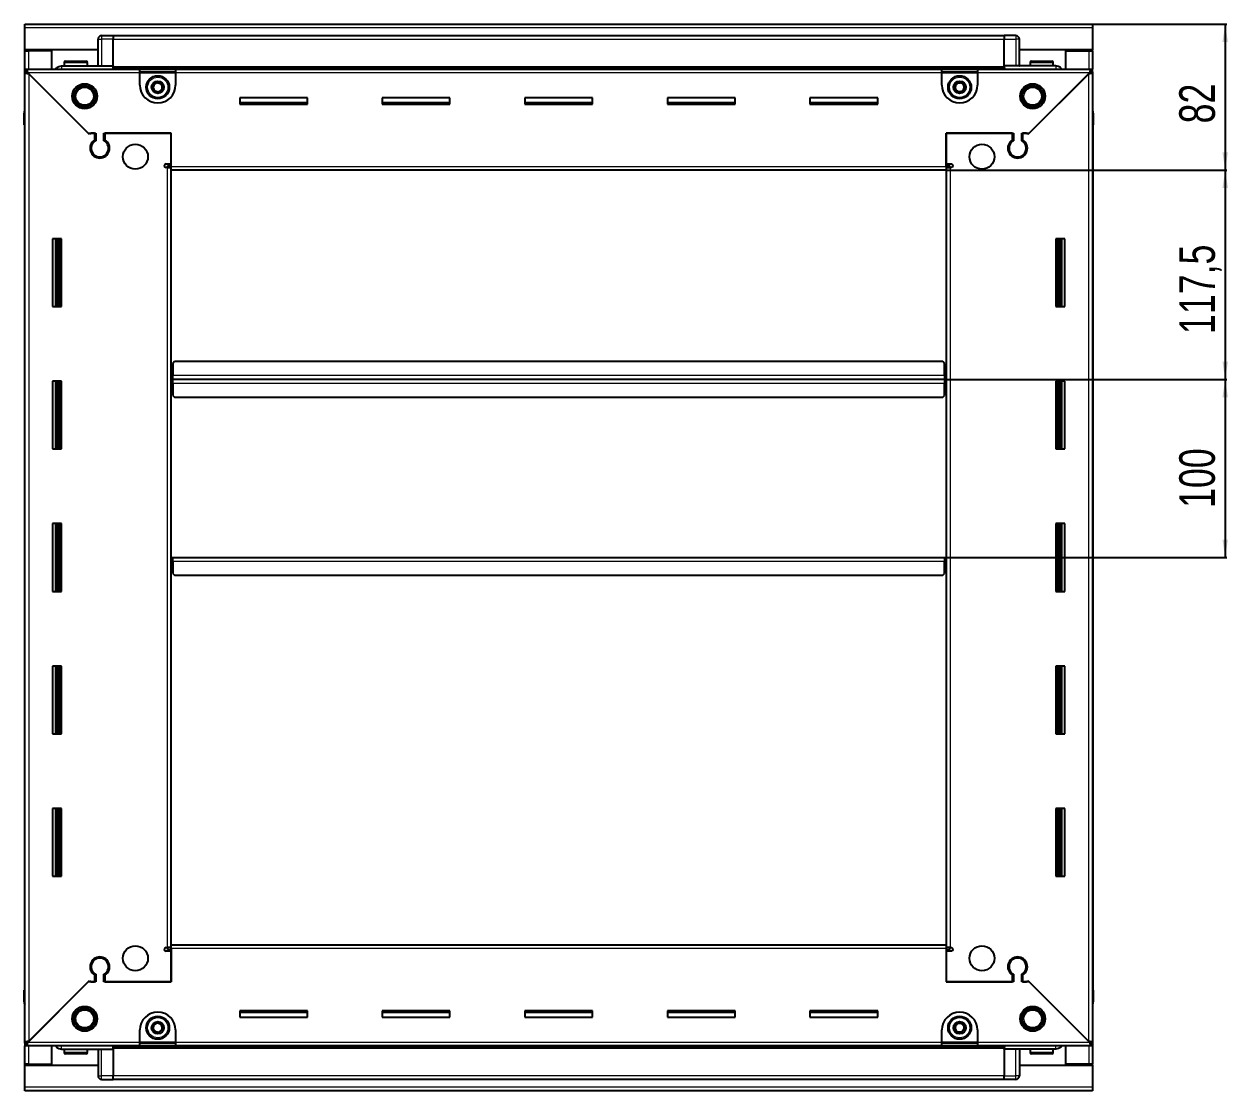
# Model space of a CAD drawing. Header units: millimetres. Extents: x 899 to 4715, y -1176 to 1908.
# Drawn here: x 4040 to 4715, y 1194 to 1793 of the extents above; entities that cross this region are included whole.
import ezdxf

# ---------------------------------------------------------------- set-up
doc = ezdxf.new("R2010")
doc.units = ezdxf.units.MM
doc.layers.add('FORMAT', color=7, linetype='Continuous')
doc.styles.add('SLDTEXTSTYLE0', font='TXT', dxfattribs={"width": 0.75})
doc.dimstyles.new('SLDDIMSTYLE0', dxfattribs={"dimtxt": 20, "dimasz": 10, "dimexe": 0, "dimexo": 0.0625, "dimgap": 5, "dimtad": 2, "dimdec": 1, "dimrnd": 1e-09, "dimzin": 12, "dimdsep": 46, "dimtxsty": 'SLDTEXTSTYLE0', "dimsah": 1, "dimcen": 0.09, "dimadec": 0, "dimazin": 3, "dimtfac": 1, "dimtofl": 0, "dimtmove": 0, "dimatfit": 3, "dimfxl": 0, "dimfrac": 2, "dimtolj": 1, "dimtzin": 12, "dimarcsym": 0})

# ---------------------------------------------------------------- blocks, each defined once
blk = doc.blocks.new('_D_5')
at = {"layer": 'FORMAT'}
for p, q in [((4639.34, 1793.43), (4714.83, 1793.43)), ((4713.83, 1793.43), (4713.83, 1711.43)), ((4557.34, 1711.43), (4714.83, 1711.43))]:
    blk.add_line(p, q, dxfattribs=at)
for points in [[(4713.83, 1793.43), (4712.29, 1783.43), (4715.37, 1783.43)], [(4713.83, 1711.43), (4715.37, 1721.43), (4712.29, 1721.43)]]:
    blk.add_solid(points, dxfattribs=at)
at = {"layer": 'FORMAT', "insert": (4688.05, 1737.66), "char_height": 20, "attachment_point": 1, "rotation": 90, "style": 'SLDTEXTSTYLE0'}
blk.add_mtext('82', dxfattribs=at)
blk = doc.blocks.new('_D_6')
at = {"layer": 'FORMAT'}
for p, q in [((4557.34, 1711.43), (4714.83, 1711.43)), ((4713.83, 1711.43), (4713.83, 1593.93)), ((4556.34, 1593.93), (4714.83, 1593.93))]:
    blk.add_line(p, q, dxfattribs=at)
for points in [[(4713.83, 1711.43), (4712.29, 1701.43), (4715.37, 1701.43)], [(4713.83, 1593.93), (4715.37, 1603.93), (4712.29, 1603.93)]]:
    blk.add_solid(points, dxfattribs=at)
at = {"layer": 'FORMAT', "insert": (4688.05, 1619.43), "char_height": 20, "attachment_point": 1, "rotation": 90, "style": 'SLDTEXTSTYLE0'}
blk.add_mtext('117,5', dxfattribs=at)
blk = doc.blocks.new('_D_7')
at = {"layer": 'FORMAT'}
for p, q in [((4556.34, 1593.93), (4714.83, 1593.93)), ((4713.83, 1593.93), (4713.83, 1493.93)), ((4556.34, 1493.93), (4714.83, 1493.93))]:
    blk.add_line(p, q, dxfattribs=at)
for points in [[(4713.83, 1593.93), (4712.29, 1583.93), (4715.37, 1583.93)], [(4713.83, 1493.93), (4715.37, 1503.93), (4712.29, 1503.93)]]:
    blk.add_solid(points, dxfattribs=at)
at = {"layer": 'FORMAT', "insert": (4688.05, 1521.77), "char_height": 20, "attachment_point": 1, "rotation": 90, "style": 'SLDTEXTSTYLE0'}
blk.add_mtext('100', dxfattribs=at)

msp = doc.modelspace()

# ---------------------------------------------------------------- linework, layer by layer
at = {"color": 7, "linetype": 'Continuous', "lineweight": 25}
for p, q in [((4040.33, 1793.43), (4639.33, 1793.43)), ((4040.33, 1791.33), (4040.33, 1793.43)), ((4040.33, 1778.93), (4040.33, 1791.33)), ((4639.33, 1793.43), (4639.33, 1791.33)), ((4639.33, 1791.33), (4639.33, 1778.93)), ((4081.33, 1769.93), (4081.33, 1784.93)), ((4082.01, 1786.43), (4082, 1786.43)), ((4083.33, 1786.93), (4089.83, 1786.93)), ((4083.33, 1786.93), (4089.83, 1786.93)), ((4089.83, 1786.93), (4089.83, 1786.93)), ((4089.83, 1786.93), (4089.83, 1786.93)), ((4089.83, 1786.93), (4089.83, 1784.93)), ((4589.83, 1786.78), (4089.83, 1786.78)), ((4089.83, 1769.93), (4089.83, 1784.93)), ((4589.83, 1786.93), (4589.83, 1786.93)), ((4596.33, 1786.93), (4589.83, 1786.93)), ((4596.33, 1786.93), (4589.83, 1786.93)), ((4589.83, 1786.93), (4589.83, 1784.93)), ((4589.83, 1769.93), (4589.83, 1784.93)), ((4598.33, 1784.93), (4598.33, 1784.93)), ((4598.33, 1769.93), (4598.33, 1784.93)), ((4081.33, 1778.93), (4040.33, 1778.93)), ((4040.33, 1778.43), (4040.33, 1778.93)), ((4040.33, 1768.18), (4040.33, 1778.43)), ((4040.33, 1778.43), (4042.43, 1778.43)), ((4041.83, 1778.43), (4041.83, 1778.93)), ((4055.33, 1778.43), (4042.43, 1778.43)), ((4055.33, 1768.18), (4055.33, 1778.43)), ((4639.33, 1778.93), (4598.33, 1778.93)), ((4624.33, 1768.18), (4624.33, 1778.43)), ((4624.33, 1778.43), (4637.23, 1778.43)), ((4637.23, 1778.43), (4639.33, 1778.43)), ((4637.83, 1778.43), (4637.83, 1778.93)), ((4639.33, 1778.43), (4639.33, 1778.93)), ((4639.33, 1778.43), (4639.33, 1768.18)), ((4060.83, 1769.93), (4089.83, 1769.93)), ((4062.33, 1771.83), (4062.33, 1769.93)), ((4063.13, 1772.63), (4074.53, 1772.63)), ((4075.33, 1769.93), (4075.33, 1771.83)), ((4089.83, 1769.93), (4089.83, 1769.43)), ((4589.83, 1769.93), (4589.83, 1769.43)), ((4618.83, 1769.93), (4589.83, 1769.93)), ((4604.33, 1771.83), (4604.33, 1769.93)), ((4605.13, 1772.63), (4616.53, 1772.63)), ((4617.33, 1769.93), (4617.33, 1771.83)), ((4040.33, 1766.68), (4040.33, 1768.18)), ((4040.33, 1768.18), (4041.33, 1768.18)), ((4040.33, 1766.18), (4040.33, 1766.68)), ((4040.33, 1766.68), (4041.33, 1766.68)), ((4040.33, 1221.68), (4040.33, 1766.18)), ((4041.83, 1766.18), (4040.33, 1766.18)), ((4041.33, 1766.68), (4041.33, 1768.18)), ((4041.33, 1768.18), (4104.83, 1768.18)), ((4041.93, 1766.08), (4075.83, 1732.18)), ((4076.53, 1731.48), (4042.43, 1765.58)), ((4089.75, 1768.18), (4089.83, 1769.9)), ((4089.83, 1768.78), (4589.83, 1768.78)), ((4104.83, 1766.08), (4104.83, 1768.18)), ((4104.83, 1768.18), (4124.83, 1768.18)), ((4104.83, 1766.68), (4124.83, 1766.68)), ((4104.83, 1759.18), (4104.83, 1766.08)), ((4124.83, 1768.18), (4124.83, 1766.08)), ((4124.83, 1768.18), (4554.83, 1768.18)), ((4124.83, 1766.08), (4124.83, 1759.18)), ((4554.83, 1766.08), (4554.83, 1768.18)), ((4554.83, 1768.18), (4574.83, 1768.18)), ((4554.83, 1766.68), (4574.83, 1766.68)), ((4554.83, 1759.18), (4554.83, 1766.08)), ((4574.83, 1768.18), (4638.33, 1768.18)), ((4574.83, 1768.18), (4574.83, 1766.08)), ((4574.83, 1766.08), (4574.83, 1759.18)), ((4589.83, 1769.9), (4589.9, 1768.18)), ((4637.23, 1765.58), (4603.13, 1731.48)), ((4603.83, 1732.18), (4637.73, 1766.08)), ((4637.83, 1766.18), (4639.33, 1766.18)), ((4638.33, 1766.68), (4638.33, 1768.18)), ((4638.33, 1768.18), (4639.33, 1768.18)), ((4638.33, 1766.68), (4639.33, 1766.68)), ((4639.33, 1766.68), (4639.33, 1768.18)), ((4639.33, 1766.68), (4639.33, 1766.18)), ((4639.33, 1766.18), (4639.33, 1221.68)), ((4198.83, 1751.93), (4160.83, 1751.93)), ((4160.83, 1751.93), (4160.83, 1748.43)), ((4198.83, 1748.43), (4198.83, 1751.93)), ((4278.83, 1751.93), (4240.83, 1751.93)), ((4240.83, 1751.93), (4240.83, 1748.43)), ((4278.83, 1748.43), (4278.83, 1751.93)), ((4358.83, 1751.93), (4320.83, 1751.93)), ((4320.83, 1751.93), (4320.83, 1748.43)), ((4358.83, 1748.43), (4358.83, 1751.93)), ((4438.83, 1751.93), (4400.83, 1751.93)), ((4400.83, 1751.93), (4400.83, 1748.43)), ((4438.83, 1748.43), (4438.83, 1751.93)), ((4518.83, 1751.93), (4480.83, 1751.93)), ((4480.83, 1751.93), (4480.83, 1748.43)), ((4518.83, 1748.43), (4518.83, 1751.93)), ((4039.83, 1743.43), (4039.83, 1736.93)), ((4039.83, 1736.93), (4039.83, 1743.43)), ((4198.83, 1749.18), (4160.83, 1749.18)), ((4160.83, 1748.43), (4198.83, 1748.43)), ((4278.83, 1749.18), (4240.83, 1749.18)), ((4240.83, 1748.43), (4278.83, 1748.43)), ((4358.83, 1749.18), (4320.83, 1749.18)), ((4320.83, 1748.43), (4358.83, 1748.43)), ((4438.83, 1749.18), (4400.83, 1749.18)), ((4400.83, 1748.43), (4438.83, 1748.43)), ((4518.83, 1749.18), (4480.83, 1749.18)), ((4480.83, 1748.43), (4518.83, 1748.43)), ((4639.33, 1744.76), (4639.33, 1744.76)), ((4639.83, 1743.43), (4639.83, 1736.93)), ((4639.83, 1736.93), (4639.83, 1743.43)), ((4039.83, 1736.93), (4039.83, 1736.93)), ((4040.33, 1736.93), (4039.83, 1736.93)), ((4039.98, 1736.93), (4039.98, 1250.93)), ((4639.33, 1736.93), (4639.83, 1736.93)), ((4639.68, 1250.93), (4639.68, 1736.93)), ((4639.83, 1736.93), (4639.83, 1736.93)), ((4639.83, 1736.93), (4639.83, 1736.93)), ((4075.83, 1732.18), (4080.03, 1732.18)), ((4077.23, 1732.18), (4076.53, 1731.48)), ((4079.33, 1732.18), (4077.23, 1732.18)), ((4079.33, 1732.18), (4079.33, 1728.29)), ((4080.03, 1732.18), (4080.03, 1727.9)), ((4084.63, 1732.18), (4122.33, 1732.18)), ((4084.63, 1727.9), (4084.63, 1732.18)), ((4085.33, 1728.29), (4085.33, 1732.18)), ((4122.33, 1732.18), (4085.33, 1732.18)), ((4122.33, 1713.53), (4122.33, 1732.18)), ((4122.33, 1714.93), (4122.33, 1732.18)), ((4557.33, 1732.18), (4595.03, 1732.18)), ((4557.33, 1713.53), (4557.33, 1732.18)), ((4557.33, 1732.18), (4557.33, 1714.93)), ((4594.33, 1732.18), (4557.33, 1732.18)), ((4594.33, 1732.18), (4594.33, 1728.29)), ((4595.03, 1732.18), (4595.03, 1727.9)), ((4599.63, 1732.18), (4603.83, 1732.18)), ((4599.63, 1727.9), (4599.63, 1732.18)), ((4602.43, 1732.18), (4600.33, 1732.18)), ((4600.33, 1728.29), (4600.33, 1732.18)), ((4603.13, 1731.48), (4602.43, 1732.18)), ((4080.33, 1719.32), (4080.33, 1718.56)), ((4599.33, 1719.32), (4599.33, 1718.56)), ((4119.48, 1714.93), (4122.33, 1714.93)), ((4120.23, 1712.93), (4119.48, 1712.93)), ((4120.23, 1712.93), (4122.33, 1712.93)), ((4122.33, 1713.93), (4120.33, 1713.93)), ((4120.33, 1713.93), (4120.33, 1712.93)), ((4122.33, 1711.43), (4122.33, 1713.53)), ((4557.33, 1711.43), (4122.33, 1711.43)), ((4122.33, 1276.43), (4122.33, 1711.43)), ((4557.33, 1714.93), (4560.18, 1714.93)), ((4559.33, 1713.93), (4557.33, 1713.93)), ((4557.33, 1713.53), (4557.33, 1711.43)), ((4557.33, 1712.93), (4559.43, 1712.93)), ((4557.33, 1711.43), (4557.33, 1276.43)), ((4559.33, 1712.93), (4559.33, 1713.93)), ((4560.18, 1712.93), (4559.43, 1712.93)), ((4060.83, 1672.93), (4055.83, 1672.93)), ((4055.83, 1672.93), (4055.83, 1634.93)), ((4057.98, 1634.93), (4057.98, 1672.93)), ((4059.77, 1634.93), (4059.77, 1672.93)), ((4059.8, 1634.93), (4059.8, 1672.93)), ((4060.83, 1634.93), (4060.83, 1672.93)), ((4618.83, 1672.93), (4618.83, 1634.93)), ((4623.83, 1672.93), (4618.83, 1672.93)), ((4619.85, 1672.93), (4619.85, 1634.93)), ((4619.89, 1672.93), (4619.89, 1634.93)), ((4621.68, 1672.93), (4621.68, 1634.93)), ((4623.83, 1634.93), (4623.83, 1672.93)), ((4055.83, 1634.93), (4060.83, 1634.93)), ((4618.83, 1634.93), (4623.83, 1634.93)), ((4124.33, 1603.93), (4123.33, 1602.93)), ((4123.33, 1602.93), (4123.33, 1596.03)), ((4555.33, 1603.93), (4124.33, 1603.93)), ((4556.33, 1602.93), (4555.33, 1603.93)), ((4556.33, 1596.03), (4556.33, 1602.93)), ((4123.33, 1596.78), (4123.08, 1596.78)), ((4123.08, 1596.78), (4123.08, 1593.93)), ((4123.33, 1593.93), (4123.33, 1596.03)), ((4556.58, 1596.78), (4556.33, 1596.78)), ((4556.33, 1596.03), (4556.33, 1593.93)), ((4556.58, 1593.93), (4556.58, 1596.78)), ((4060.83, 1592.93), (4055.83, 1592.93)), ((4055.83, 1592.93), (4055.83, 1554.93)), ((4057.98, 1554.93), (4057.98, 1592.93)), ((4059.77, 1554.93), (4059.77, 1592.93)), ((4059.8, 1554.93), (4059.8, 1592.93)), ((4060.83, 1554.93), (4060.83, 1592.93)), ((4123.08, 1593.93), (4122.33, 1593.93)), ((4123.08, 1593.93), (4123.08, 1591.08)), ((4123.08, 1591.08), (4123.33, 1591.08)), ((4556.33, 1593.93), (4123.33, 1593.93)), ((4123.33, 1591.83), (4123.33, 1593.93)), ((4123.33, 1591.83), (4123.33, 1584.93)), ((4556.33, 1593.93), (4556.33, 1591.83)), ((4556.33, 1584.93), (4556.33, 1591.83)), ((4556.33, 1591.08), (4556.58, 1591.08)), ((4557.33, 1593.93), (4556.58, 1593.93)), ((4556.58, 1591.08), (4556.58, 1593.93)), ((4618.83, 1592.93), (4618.83, 1554.93)), ((4623.83, 1592.93), (4618.83, 1592.93)), ((4619.85, 1592.93), (4619.85, 1554.93)), ((4619.89, 1592.93), (4619.89, 1554.93)), ((4621.68, 1592.93), (4621.68, 1554.93)), ((4623.83, 1554.93), (4623.83, 1592.93)), ((4123.33, 1584.93), (4124.33, 1583.93)), ((4124.33, 1583.93), (4555.33, 1583.93)), ((4555.33, 1583.93), (4556.33, 1584.93)), ((4055.83, 1554.93), (4060.83, 1554.93)), ((4618.83, 1554.93), (4623.83, 1554.93)), ((4060.83, 1512.93), (4055.83, 1512.93)), ((4055.83, 1512.93), (4055.83, 1474.93)), ((4057.98, 1474.93), (4057.98, 1512.93)), ((4059.77, 1474.93), (4059.77, 1512.93)), ((4059.8, 1474.93), (4059.8, 1512.93)), ((4060.83, 1474.93), (4060.83, 1512.93)), ((4618.83, 1512.93), (4618.83, 1474.93)), ((4623.83, 1512.93), (4618.83, 1512.93)), ((4619.85, 1512.93), (4619.85, 1474.93)), ((4619.89, 1512.93), (4619.89, 1474.93)), ((4621.68, 1512.93), (4621.68, 1474.93)), ((4623.83, 1474.93), (4623.83, 1512.93)), ((4122.33, 1493.93), (4123.08, 1493.93)), ((4123.08, 1493.93), (4123.08, 1491.08)), ((4123.33, 1491.83), (4123.33, 1493.93)), ((4123.33, 1493.93), (4556.33, 1493.93)), ((4556.33, 1493.93), (4556.33, 1491.83)), ((4556.58, 1491.08), (4556.58, 1493.93)), ((4556.58, 1493.93), (4557.33, 1493.93)), ((4123.08, 1491.08), (4123.33, 1491.08)), ((4123.33, 1491.83), (4123.33, 1484.93)), ((4556.33, 1484.93), (4556.33, 1491.83)), ((4556.33, 1491.08), (4556.58, 1491.08)), ((4123.33, 1484.93), (4124.33, 1483.93)), ((4124.33, 1483.93), (4555.33, 1483.93)), ((4555.33, 1483.93), (4556.33, 1484.93)), ((4055.83, 1474.93), (4060.83, 1474.93)), ((4618.83, 1474.93), (4623.83, 1474.93)), ((4060.83, 1432.93), (4055.83, 1432.93)), ((4055.83, 1432.93), (4055.83, 1394.93)), ((4057.98, 1394.93), (4057.98, 1432.93)), ((4059.77, 1394.93), (4059.77, 1432.93)), ((4059.8, 1394.93), (4059.8, 1432.93)), ((4060.83, 1394.93), (4060.83, 1432.93)), ((4618.83, 1432.93), (4618.83, 1394.93)), ((4623.83, 1432.93), (4618.83, 1432.93)), ((4619.85, 1432.93), (4619.85, 1394.93)), ((4619.89, 1432.93), (4619.89, 1394.93)), ((4621.68, 1432.93), (4621.68, 1394.93)), ((4623.83, 1394.93), (4623.83, 1432.93)), ((4055.83, 1394.93), (4060.83, 1394.93)), ((4618.83, 1394.93), (4623.83, 1394.93)), ((4060.83, 1352.93), (4055.83, 1352.93)), ((4055.83, 1352.93), (4055.83, 1314.93)), ((4057.98, 1314.93), (4057.98, 1352.93)), ((4059.77, 1314.93), (4059.77, 1352.93)), ((4059.8, 1314.93), (4059.8, 1352.93)), ((4060.83, 1314.93), (4060.83, 1352.93)), ((4618.83, 1352.93), (4618.83, 1314.93)), ((4623.83, 1352.93), (4618.83, 1352.93)), ((4619.85, 1352.93), (4619.85, 1314.93)), ((4619.89, 1352.93), (4619.89, 1314.93)), ((4621.68, 1352.93), (4621.68, 1314.93)), ((4623.83, 1314.93), (4623.83, 1352.93)), ((4055.83, 1314.93), (4060.83, 1314.93)), ((4618.83, 1314.93), (4623.83, 1314.93)), ((4119.48, 1274.93), (4120.23, 1274.93)), ((4122.33, 1272.93), (4119.48, 1272.93)), ((4122.33, 1274.93), (4120.23, 1274.93)), ((4120.33, 1274.93), (4120.33, 1273.93)), ((4120.33, 1273.93), (4122.33, 1273.93)), ((4122.33, 1276.43), (4557.33, 1276.43)), ((4122.33, 1274.33), (4122.33, 1276.43)), ((4122.33, 1274.33), (4122.33, 1255.68)), ((4122.33, 1255.68), (4122.33, 1272.93)), ((4557.33, 1276.43), (4557.33, 1274.33)), ((4559.43, 1274.93), (4557.33, 1274.93)), ((4557.33, 1274.33), (4557.33, 1255.68)), ((4557.33, 1273.93), (4559.33, 1273.93)), ((4557.33, 1272.93), (4557.33, 1255.68)), ((4560.18, 1272.93), (4557.33, 1272.93)), ((4559.33, 1273.93), (4559.33, 1274.93)), ((4559.43, 1274.93), (4560.18, 1274.93)), ((4080.33, 1269.31), (4080.33, 1268.55)), ((4599.33, 1269.31), (4599.33, 1268.55)), ((4079.33, 1259.57), (4079.33, 1255.68)), ((4080.03, 1259.97), (4080.03, 1255.68)), ((4084.63, 1255.68), (4084.63, 1259.97)), ((4085.33, 1255.68), (4085.33, 1259.57)), ((4594.33, 1259.57), (4594.33, 1255.68)), ((4595.03, 1259.97), (4595.03, 1255.68)), ((4599.63, 1255.68), (4599.63, 1259.97)), ((4600.33, 1255.68), (4600.33, 1259.57)), ((4039.83, 1244.43), (4039.83, 1250.93)), ((4039.83, 1250.93), (4039.83, 1250.93)), ((4039.83, 1250.93), (4039.83, 1250.93)), ((4039.83, 1250.93), (4039.83, 1244.43)), ((4040.33, 1250.93), (4039.83, 1250.93)), ((4075.83, 1255.68), (4041.93, 1221.78)), ((4042.43, 1222.28), (4076.53, 1256.38)), ((4080.03, 1255.68), (4075.83, 1255.68)), ((4076.53, 1256.38), (4077.23, 1255.68)), ((4077.23, 1255.68), (4079.33, 1255.68)), ((4122.33, 1255.68), (4084.63, 1255.68)), ((4085.33, 1255.68), (4122.33, 1255.68)), ((4595.03, 1255.68), (4557.33, 1255.68)), ((4557.33, 1255.68), (4594.33, 1255.68)), ((4603.83, 1255.68), (4599.63, 1255.68)), ((4600.33, 1255.68), (4602.43, 1255.68)), ((4602.43, 1255.68), (4603.13, 1256.38)), ((4603.13, 1256.38), (4637.23, 1222.28)), ((4637.73, 1221.78), (4603.83, 1255.68)), ((4639.33, 1250.93), (4639.83, 1250.93)), ((4639.83, 1250.93), (4639.83, 1250.93)), ((4639.83, 1244.43), (4639.83, 1250.93)), ((4639.83, 1250.93), (4639.83, 1244.43)), ((4040.33, 1243.11), (4040.33, 1243.11)), ((4198.83, 1239.43), (4160.83, 1239.43)), ((4160.83, 1239.43), (4160.83, 1235.93)), ((4160.83, 1238.68), (4198.83, 1238.68)), ((4198.83, 1235.93), (4198.83, 1239.43)), ((4278.83, 1239.43), (4240.83, 1239.43)), ((4240.83, 1239.43), (4240.83, 1235.93)), ((4240.83, 1238.68), (4278.83, 1238.68)), ((4278.83, 1235.93), (4278.83, 1239.43)), ((4358.83, 1239.43), (4320.83, 1239.43)), ((4320.83, 1239.43), (4320.83, 1235.93)), ((4320.83, 1238.68), (4358.83, 1238.68)), ((4358.83, 1235.93), (4358.83, 1239.43)), ((4438.83, 1239.43), (4400.83, 1239.43)), ((4400.83, 1239.43), (4400.83, 1235.93)), ((4400.83, 1238.68), (4438.83, 1238.68)), ((4438.83, 1235.93), (4438.83, 1239.43)), ((4518.83, 1239.43), (4480.83, 1239.43)), ((4480.83, 1239.43), (4480.83, 1235.93)), ((4480.83, 1238.68), (4518.83, 1238.68)), ((4518.83, 1235.93), (4518.83, 1239.43)), ((4160.83, 1235.93), (4198.83, 1235.93)), ((4240.83, 1235.93), (4278.83, 1235.93)), ((4320.83, 1235.93), (4358.83, 1235.93)), ((4400.83, 1235.93), (4438.83, 1235.93)), ((4480.83, 1235.93), (4518.83, 1235.93)), ((4104.83, 1221.78), (4104.83, 1228.68)), ((4124.83, 1228.68), (4124.83, 1221.78)), ((4554.83, 1221.78), (4554.83, 1228.68)), ((4574.83, 1228.68), (4574.83, 1221.78)), ((4040.33, 1221.18), (4040.33, 1221.68)), ((4041.83, 1221.68), (4040.33, 1221.68)), ((4040.33, 1221.18), (4040.33, 1219.68)), ((4041.33, 1221.18), (4040.33, 1221.18)), ((4040.33, 1209.43), (4040.33, 1219.68)), ((4041.33, 1219.68), (4040.33, 1219.68)), ((4041.33, 1221.18), (4041.33, 1219.68)), ((4104.83, 1219.68), (4041.33, 1219.68)), ((4055.33, 1209.43), (4055.33, 1219.68)), ((4060.83, 1217.93), (4089.83, 1217.93)), ((4062.33, 1217.93), (4062.33, 1216.03)), ((4075.33, 1216.03), (4075.33, 1217.93)), ((4081.33, 1217.93), (4081.33, 1202.93)), ((4089.83, 1217.97), (4089.75, 1219.68)), ((4589.83, 1219.08), (4089.83, 1219.08)), ((4089.83, 1217.93), (4089.83, 1218.43)), ((4089.83, 1217.93), (4089.83, 1202.93)), ((4104.83, 1219.68), (4104.83, 1221.78)), ((4124.83, 1221.18), (4104.83, 1221.18)), ((4124.83, 1219.68), (4104.83, 1219.68)), ((4124.83, 1221.78), (4124.83, 1219.68)), ((4554.83, 1219.68), (4124.83, 1219.68)), ((4554.83, 1219.68), (4554.83, 1221.78)), ((4574.83, 1221.18), (4554.83, 1221.18)), ((4574.83, 1219.68), (4554.83, 1219.68)), ((4574.83, 1221.78), (4574.83, 1219.68)), ((4638.33, 1219.68), (4574.83, 1219.68)), ((4589.9, 1219.68), (4589.83, 1217.97)), ((4589.83, 1217.93), (4589.83, 1218.43)), ((4618.83, 1217.93), (4589.83, 1217.93)), ((4589.83, 1217.93), (4589.83, 1202.93)), ((4598.33, 1217.93), (4598.33, 1202.93)), ((4604.33, 1217.93), (4604.33, 1216.03)), ((4617.33, 1216.03), (4617.33, 1217.93)), ((4624.33, 1209.43), (4624.33, 1219.68)), ((4637.83, 1221.68), (4639.33, 1221.68)), ((4638.33, 1221.18), (4638.33, 1219.68)), ((4639.33, 1221.18), (4638.33, 1221.18)), ((4639.33, 1219.68), (4638.33, 1219.68)), ((4639.33, 1221.68), (4639.33, 1221.18)), ((4639.33, 1221.18), (4639.33, 1219.68)), ((4639.33, 1219.68), (4639.33, 1209.43)), ((4042.43, 1209.43), (4040.33, 1209.43)), ((4040.33, 1208.93), (4040.33, 1209.43)), ((4041.83, 1208.93), (4041.83, 1209.43)), ((4042.43, 1209.43), (4055.33, 1209.43)), ((4066.9, 1215.23), (4063.13, 1215.23)), ((4074.53, 1215.23), (4066.9, 1215.23)), ((4612.12, 1215.23), (4605.13, 1215.23)), ((4616.53, 1215.23), (4612.12, 1215.23)), ((4637.23, 1209.43), (4624.33, 1209.43)), ((4639.33, 1209.43), (4637.23, 1209.43)), ((4637.83, 1208.93), (4637.83, 1209.43)), ((4639.33, 1208.93), (4639.33, 1209.43)), ((4040.33, 1196.53), (4040.33, 1208.93)), ((4040.33, 1208.93), (4081.33, 1208.93)), ((4081.33, 1202.93), (4081.33, 1202.93)), ((4089.83, 1200.93), (4089.83, 1202.93)), ((4589.83, 1200.93), (4589.83, 1202.93)), ((4598.33, 1208.93), (4639.33, 1208.93)), ((4639.33, 1208.93), (4639.33, 1196.53)), ((4040.33, 1194.43), (4040.33, 1196.53)), ((4083.33, 1200.93), (4089.83, 1200.93)), ((4083.33, 1200.93), (4089.83, 1200.93)), ((4089.83, 1201.08), (4589.83, 1201.08)), ((4089.83, 1200.93), (4089.83, 1200.93)), ((4596.33, 1200.93), (4589.83, 1200.93)), ((4589.83, 1200.93), (4589.83, 1200.93)), ((4589.83, 1200.93), (4589.83, 1200.93)), ((4596.33, 1200.93), (4589.83, 1200.93)), ((4597.65, 1201.43), (4597.65, 1201.43)), ((4639.33, 1196.53), (4639.33, 1194.43)), ((4639.33, 1194.43), (4040.33, 1194.43))]:
    msp.add_line(p, q, dxfattribs=at)
at = {"color": 8, "linetype": 'Continuous', "lineweight": 18}
for p, q in [((4639.33, 1791.33), (4040.33, 1791.33)), ((4081.33, 1784.93), (4083.33, 1784.93)), ((4083.33, 1786.93), (4083.33, 1784.93)), ((4083.33, 1784.93), (4083.33, 1769.93)), ((4089.83, 1784.93), (4083.33, 1784.93)), ((4589.83, 1784.78), (4089.83, 1784.78)), ((4589.83, 1784.93), (4596.33, 1784.93)), ((4596.33, 1786.93), (4596.33, 1784.93)), ((4596.33, 1784.93), (4596.33, 1769.93)), ((4598.33, 1784.93), (4596.33, 1784.93)), ((4042.43, 1778.43), (4042.43, 1778.93)), ((4042.43, 1768.18), (4042.43, 1778.43)), ((4637.23, 1778.93), (4637.23, 1778.43)), ((4637.23, 1778.43), (4637.23, 1768.18)), ((4062.33, 1771.83), (4075.33, 1771.83)), ((4604.33, 1771.83), (4617.33, 1771.83)), ((4104.83, 1766.08), (4041.93, 1766.08)), ((4042.43, 1765.58), (4042.43, 1222.28)), ((4589.83, 1769.43), (4089.83, 1769.43)), ((4589.83, 1768.2), (4089.83, 1768.2)), ((4104.83, 1766.08), (4124.83, 1766.08)), ((4554.83, 1766.08), (4124.83, 1766.08)), ((4554.83, 1766.08), (4574.83, 1766.08)), ((4637.73, 1766.08), (4574.83, 1766.08)), ((4637.23, 1222.28), (4637.23, 1765.58)), ((4040.33, 1743.43), (4039.83, 1743.43)), ((4639.33, 1743.43), (4639.83, 1743.43)), ((4120.23, 1274.93), (4120.23, 1712.93)), ((4122.33, 1713.53), (4557.33, 1713.53)), ((4559.43, 1712.93), (4559.43, 1274.93)), ((4057.33, 1672.93), (4057.33, 1634.93)), ((4058.56, 1672.93), (4058.56, 1634.93)), ((4621.09, 1634.93), (4621.09, 1672.93)), ((4622.33, 1634.93), (4622.33, 1672.93)), ((4556.33, 1596.03), (4123.33, 1596.03)), ((4057.33, 1592.93), (4057.33, 1554.93)), ((4058.56, 1592.93), (4058.56, 1554.93)), ((4123.33, 1591.83), (4556.33, 1591.83)), ((4621.09, 1554.93), (4621.09, 1592.93)), ((4622.33, 1554.93), (4622.33, 1592.93)), ((4057.33, 1512.93), (4057.33, 1474.93)), ((4058.56, 1512.93), (4058.56, 1474.93)), ((4621.09, 1474.93), (4621.09, 1512.93)), ((4622.33, 1474.93), (4622.33, 1512.93)), ((4123.33, 1491.83), (4556.33, 1491.83)), ((4057.33, 1432.93), (4057.33, 1394.93)), ((4058.56, 1432.93), (4058.56, 1394.93)), ((4621.09, 1394.93), (4621.09, 1432.93)), ((4622.33, 1394.93), (4622.33, 1432.93)), ((4057.33, 1352.93), (4057.33, 1314.93)), ((4058.56, 1352.93), (4058.56, 1314.93)), ((4621.09, 1314.93), (4621.09, 1352.93)), ((4622.33, 1314.93), (4622.33, 1352.93)), ((4557.33, 1274.33), (4122.33, 1274.33)), ((4040.33, 1244.43), (4039.83, 1244.43)), ((4639.33, 1244.43), (4639.83, 1244.43)), ((4041.93, 1221.78), (4104.83, 1221.78)), ((4042.43, 1209.43), (4042.43, 1219.68)), ((4066.63, 1216.03), (4062.33, 1216.03)), ((4075.33, 1216.03), (4066.63, 1216.03)), ((4083.33, 1202.93), (4083.33, 1217.93)), ((4089.83, 1219.67), (4589.83, 1219.67)), ((4089.83, 1218.43), (4589.83, 1218.43)), ((4124.83, 1221.78), (4104.83, 1221.78)), ((4124.83, 1221.78), (4554.83, 1221.78)), ((4574.83, 1221.78), (4554.83, 1221.78)), ((4574.83, 1221.78), (4637.73, 1221.78)), ((4596.33, 1202.93), (4596.33, 1217.93)), ((4612.3, 1216.03), (4604.33, 1216.03)), ((4617.33, 1216.03), (4612.3, 1216.03)), ((4637.23, 1219.68), (4637.23, 1209.43)), ((4042.43, 1208.93), (4042.43, 1209.43)), ((4637.23, 1209.43), (4637.23, 1208.93)), ((4081.33, 1202.93), (4083.33, 1202.93)), ((4089.83, 1202.93), (4083.33, 1202.93)), ((4083.33, 1200.93), (4083.33, 1202.93)), ((4089.83, 1203.08), (4589.83, 1203.08)), ((4589.83, 1202.93), (4596.33, 1202.93)), ((4598.33, 1202.93), (4596.33, 1202.93)), ((4596.33, 1200.93), (4596.33, 1202.93)), ((4639.33, 1196.53), (4040.33, 1196.53))]:
    msp.add_line(p, q, dxfattribs=at)
at = {"color": 7, "linetype": 'Continuous', "lineweight": 25}
for centre, radius in [((4114.83, 1757.93), 6.5), ((4564.83, 1757.93), 6.5), ((4073.83, 1752.93), 7), ((4073.83, 1752.93), 6.02), ((4073.83, 1752.93), 5.1), ((4114.83, 1757.93), 3.46), ((4564.83, 1757.93), 3.46), ((4605.83, 1752.93), 7), ((4605.83, 1752.93), 6.03), ((4605.83, 1752.93), 5.1), ((4102.33, 1718.93), 7), ((4577.33, 1718.93), 7), ((4102.33, 1268.93), 7), ((4577.33, 1268.93), 7), ((4073.83, 1234.93), 7), ((4073.83, 1234.93), 6.03), ((4073.83, 1234.93), 5.1), ((4114.83, 1229.93), 6.5), ((4564.83, 1229.93), 6.5), ((4605.83, 1234.93), 7), ((4605.83, 1234.93), 6.02), ((4605.83, 1234.93), 5.1), ((4114.83, 1229.93), 3.46), ((4564.83, 1229.93), 3.46)]:
    msp.add_circle(centre, radius, dxfattribs=at)
at = {"color": 8, "linetype": 'Continuous', "lineweight": 18}
for centre in [(4114.83, 1757.93), (4564.83, 1757.93), (4114.83, 1229.93), (4564.83, 1229.93)]:
    msp.add_circle(centre, 5.7, dxfattribs=at)
at = {"color": 7, "linetype": 'Continuous', "lineweight": 25}
for centre, radius, start, end in [((4083.33, 1784.93), 2, 90, 180), ((4083.33, 1784.93), 2, 123.94202, 131.40962), ((4083.33, 1784.93), 2, 90, 108.58003), ((4596.33, 1784.93), 2, 0, 90), ((4063.13, 1771.83), 0.8, 90, 180), ((4074.53, 1771.83), 0.8, 0, 90), ((4081.13, 1770.13), 0.2, 270, 0), ((4598.53, 1770.13), 0.2, 180, 270), ((4605.13, 1771.83), 0.8, 90, 180), ((4616.53, 1771.83), 0.8, 0, 90), ((4114.83, 1759.18), 10, 180, 270), ((4114.83, 1757.93), 2.5, 134.01559, 194.01559), ((4114.83, 1757.93), 2.5, 194.01559, 254.01559), ((4114.83, 1757.93), 2.5, 74.01559, 134.01559), ((4114.83, 1759.18), 10, 270, 0), ((4114.83, 1757.93), 2.5, 14.01559, 74.01559), ((4114.83, 1757.93), 2.5, 314.01559, 14.01559), ((4564.83, 1759.18), 10, 180, 270), ((4564.83, 1757.93), 2.5, 160.11158, 220.11158), ((4564.83, 1757.93), 2.5, 100.11158, 160.11158), ((4564.83, 1757.93), 2.5, 40.11158, 100.11158), ((4564.83, 1759.18), 10, 270, 0), ((4564.83, 1757.93), 2.5, 280.11158, 340.11158), ((4564.83, 1757.93), 2.5, 340.11158, 40.11158), ((4114.83, 1757.93), 2.5, 254.01559, 314.01559), ((4564.83, 1757.93), 2.5, 220.11158, 280.11158), ((4041.83, 1743.43), 2, 138.57492, 180), ((4041.83, 1743.43), 2, 138.59038, 180), ((4637.83, 1743.43), 2, 360, 41.40962), ((4637.83, 1743.43), 2, 0, 41.39416), ((4082.33, 1723.68), 5.5, 123.05573, 56.94427), ((4082.33, 1723.68), 4.8, 118.63099, 61.36901), ((4597.33, 1723.68), 5.5, 123.05573, 56.94427), ((4597.33, 1723.68), 4.8, 118.63099, 61.36901), ((4119.48, 1713.93), 1, 90, 270), ((4560.18, 1713.93), 1, 270, 90), ((4119.48, 1273.93), 1, 90, 270), ((4560.18, 1273.93), 1, 270, 90), ((4082.33, 1264.18), 5.5, 303.05573, 236.94427), ((4082.33, 1264.18), 4.8, 298.63099, 241.36901), ((4597.33, 1264.18), 5.5, 303.05573, 236.94427), ((4597.33, 1264.18), 4.8, 298.63099, 241.36901), ((4041.83, 1244.43), 2, 180, 198.58003), ((4041.83, 1244.43), 2, 180, 221.39416), ((4041.83, 1244.43), 2, 213.94202, 221.40962), ((4637.83, 1244.43), 2, 318.57492, 360), ((4637.83, 1244.43), 2, 318.59038, 0), ((4114.83, 1228.68), 10, 90, 180), ((4114.83, 1228.68), 10, 0, 90), ((4564.83, 1228.68), 10, 90, 180), ((4564.83, 1228.68), 10, 0, 90), ((4114.83, 1229.93), 2.5, 127.47401, 187.47401), ((4114.83, 1229.93), 2.5, 187.47401, 247.47401), ((4114.83, 1229.93), 2.5, 67.47401, 127.47401), ((4114.83, 1229.93), 2.5, 7.47401, 67.47401), ((4114.83, 1229.93), 2.5, 307.47401, 7.47401), ((4564.83, 1229.93), 2.5, 147.04236, 207.04236), ((4564.83, 1229.93), 2.5, 87.04236, 147.04236), ((4564.83, 1229.93), 2.5, 27.04236, 87.04236), ((4564.83, 1229.93), 2.5, 327.04236, 27.04236), ((4114.83, 1229.93), 2.5, 247.47401, 307.47401), ((4564.83, 1229.93), 2.5, 207.04236, 267.04236), ((4564.83, 1229.93), 2.5, 267.04236, 327.04236), ((4063.13, 1216.03), 0.8, 180, 270), ((4074.53, 1216.03), 0.8, 270, 360), ((4081.13, 1217.73), 0.2, 0, 90), ((4598.53, 1217.73), 0.2, 90, 180), ((4605.13, 1216.03), 0.8, 180, 270), ((4616.53, 1216.03), 0.8, 270, 0), ((4083.33, 1202.93), 2, 180, 270), ((4083.33, 1202.93), 2, 180, 270), ((4596.33, 1202.93), 2, 270, 0), ((4596.33, 1202.93), 2, 311.40962, 360), ((4596.33, 1202.93), 2, 270, 311.40962)]:
    msp.add_arc(centre, radius, start, end, dxfattribs=at)
for points, knots in [([(4057.61, 1768.18), (4057.73, 1768.38), (4058.12, 1769.03), (4059.27, 1769.74), (4060.31, 1769.87), (4060.83, 1769.93)], [0, 0, 0, 0, 0.18225, 0.591125, 1, 1, 1, 1]), ([(4089.83, 1769.93), (4089.83, 1769.9), (4089.83, 1769.82), (4089.83, 1769.2), (4089.83, 1768.64), (4089.83, 1768.27), (4089.83, 1768.26)], [0, 0, 0, 0, 0.330266, 0.660532, 0.990799, 1, 1, 1, 1]), ([(4589.83, 1769.93), (4589.83, 1769.9), (4589.83, 1769.82), (4589.83, 1769.2), (4589.83, 1768.62), (4589.83, 1768.23), (4589.83, 1768.2)], [0, 0, 0, 0, 0.324279, 0.648558, 0.972836, 1, 1, 1, 1]), ([(4622.04, 1768.18), (4621.92, 1768.38), (4621.54, 1769.03), (4620.38, 1769.74), (4619.35, 1769.87), (4618.83, 1769.93)], [0, 0, 0, 0, 0.1822499, 0.5911249, 1, 1, 1, 1]), ([(4040.33, 1766.18), (4040.35, 1766.14), (4040.41, 1766.05), (4040.8, 1765.91), (4041.36, 1765.78), (4041.94, 1765.67), (4042.3, 1765.61), (4042.43, 1765.58)], [0, 0, 0, 0, 0.230255, 0.448522, 0.666786, 0.88505, 1, 1, 1, 1]), ([(4041.93, 1766.08), (4041.88, 1766.34), (4041.79, 1766.83), (4041.66, 1767.47), (4041.53, 1767.94), (4041.42, 1768.16), (4041.35, 1768.18), (4041.33, 1768.18)], [0, 0, 0, 0, 0.230255, 0.448522, 0.666786, 0.88505, 1, 1, 1, 1]), ([(4637.23, 1765.58), (4637.48, 1765.63), (4637.97, 1765.72), (4638.62, 1765.85), (4639.08, 1765.98), (4639.3, 1766.09), (4639.32, 1766.16), (4639.33, 1766.18)], [0, 0, 0, 0, 0.230255, 0.448522, 0.666786, 0.88505, 1, 1, 1, 1]), ([(4638.33, 1768.18), (4638.28, 1768.16), (4638.19, 1768.11), (4638.06, 1767.71), (4637.93, 1767.15), (4637.82, 1766.57), (4637.75, 1766.21), (4637.73, 1766.08)], [0, 0, 0, 0, 0.2302553, 0.4485219, 0.6667858, 0.8850496, 1, 1, 1, 1]), ([(4112.05, 1758.73), (4112.42, 1759.09), (4113.12, 1759.76), (4113.81, 1760.42), (4114.13, 1760.73)], [0, 0, 0, 0, 0.534686, 1, 1, 1, 1]), ([(4112.75, 1755.93), (4112.67, 1756.26), (4112.47, 1757.06), (4112.23, 1758.03), (4112.08, 1758.61), (4112.05, 1758.73)], [0, 0, 0, 0, 0.362901, 0.866875, 1, 1, 1, 1]), ([(4114.13, 1760.73), (4114.62, 1760.59), (4115.55, 1760.33), (4116.47, 1760.06), (4116.9, 1759.94)], [0, 0, 0, 0, 0.534686, 1, 1, 1, 1]), ([(4117.6, 1757.14), (4117.23, 1756.78), (4116.54, 1756.11), (4115.85, 1755.44), (4115.53, 1755.13)], [0, 0, 0, 0, 0.534686, 1, 1, 1, 1]), ([(4116.9, 1759.94), (4116.93, 1759.82), (4117.08, 1759.24), (4117.32, 1758.27), (4117.52, 1757.47), (4117.6, 1757.14)], [0, 0, 0, 0, 0.133125, 0.637099, 1, 1, 1, 1]), ([(4561.99, 1757.43), (4562.03, 1757.54), (4562.23, 1758.11), (4562.57, 1759.04), (4562.85, 1759.82), (4562.97, 1760.14)], [0, 0, 0, 0, 0.133125, 0.637099, 1, 1, 1, 1]), ([(4563.85, 1755.22), (4563.51, 1755.61), (4562.89, 1756.35), (4562.27, 1757.09), (4561.99, 1757.43)], [0, 0, 0, 0, 0.534686, 1, 1, 1, 1]), ([(4562.97, 1760.14), (4563.48, 1760.23), (4564.43, 1760.4), (4565.37, 1760.57), (4565.81, 1760.65)], [0, 0, 0, 0, 0.534686, 1, 1, 1, 1]), ([(4565.81, 1760.65), (4566.14, 1760.25), (4566.76, 1759.52), (4567.38, 1758.78), (4567.67, 1758.44)], [0, 0, 0, 0, 0.534686, 1, 1, 1, 1]), ([(4567.67, 1758.44), (4567.55, 1758.12), (4567.27, 1757.34), (4566.93, 1756.41), (4566.73, 1755.84), (4566.69, 1755.73)], [0, 0, 0, 0, 0.362901, 0.866875, 1, 1, 1, 1]), ([(4115.53, 1755.13), (4115.03, 1755.28), (4114.1, 1755.54), (4113.18, 1755.81), (4112.75, 1755.93)], [0, 0, 0, 0, 0.534686, 1, 1, 1, 1]), ([(4566.69, 1755.73), (4566.18, 1755.64), (4565.23, 1755.47), (4564.29, 1755.3), (4563.85, 1755.22)], [0, 0, 0, 0, 0.5346859, 1, 1, 1, 1]), ([(4112.16, 1231.04), (4112.26, 1231.12), (4112.74, 1231.48), (4113.53, 1232.09), (4114.18, 1232.59), (4114.45, 1232.8)], [0, 0, 0, 0, 0.133125, 0.637099, 1, 1, 1, 1]), ([(4112.54, 1228.18), (4112.47, 1228.69), (4112.34, 1229.65), (4112.22, 1230.6), (4112.16, 1231.04)], [0, 0, 0, 0, 0.534686, 1, 1, 1, 1]), ([(4114.45, 1232.8), (4114.93, 1232.6), (4115.82, 1232.23), (4116.71, 1231.86), (4117.12, 1231.69)], [0, 0, 0, 0, 0.534686, 1, 1, 1, 1]), ([(4117.12, 1231.69), (4117.19, 1231.18), (4117.31, 1230.22), (4117.44, 1229.27), (4117.49, 1228.83)], [0, 0, 0, 0, 0.534686, 1, 1, 1, 1]), ([(4561.94, 1230.08), (4562.23, 1230.52), (4562.75, 1231.33), (4563.27, 1232.13), (4563.52, 1232.51)], [0, 0, 0, 0, 0.534686, 1, 1, 1, 1]), ([(4563.26, 1227.51), (4563.02, 1227.97), (4562.58, 1228.83), (4562.15, 1229.69), (4561.94, 1230.08)], [0, 0, 0, 0, 0.534686, 1, 1, 1, 1]), ([(4563.52, 1232.51), (4563.64, 1232.5), (4564.24, 1232.47), (4565.23, 1232.42), (4566.05, 1232.37), (4566.4, 1232.36)], [0, 0, 0, 0, 0.133125, 0.637099, 1, 1, 1, 1]), ([(4567.71, 1229.79), (4567.43, 1229.35), (4566.91, 1228.54), (4566.38, 1227.74), (4566.14, 1227.36)], [0, 0, 0, 0, 0.534686, 1, 1, 1, 1]), ([(4566.4, 1232.36), (4566.63, 1231.9), (4567.07, 1231.04), (4567.51, 1230.18), (4567.71, 1229.79)], [0, 0, 0, 0, 0.534686, 1, 1, 1, 1]), ([(4115.2, 1227.07), (4114.73, 1227.27), (4113.84, 1227.64), (4112.95, 1228.01), (4112.54, 1228.18)], [0, 0, 0, 0, 0.534686, 1, 1, 1, 1]), ([(4117.49, 1228.83), (4117.22, 1228.62), (4116.57, 1228.12), (4115.78, 1227.51), (4115.3, 1227.15), (4115.2, 1227.07)], [0, 0, 0, 0, 0.362901, 0.866875, 1, 1, 1, 1]), ([(4566.14, 1227.36), (4565.8, 1227.38), (4564.97, 1227.42), (4563.98, 1227.47), (4563.38, 1227.51), (4563.26, 1227.51)], [0, 0, 0, 0, 0.362901, 0.866875, 1, 1, 1, 1]), ([(4042.43, 1222.28), (4042.17, 1222.24), (4041.68, 1222.15), (4041.04, 1222.01), (4040.57, 1221.88), (4040.35, 1221.77), (4040.33, 1221.71), (4040.33, 1221.68)], [0, 0, 0, 0, 0.230255, 0.448522, 0.666786, 0.88505, 1, 1, 1, 1]), ([(4041.33, 1219.68), (4041.37, 1219.71), (4041.46, 1219.76), (4041.6, 1220.16), (4041.73, 1220.71), (4041.84, 1221.29), (4041.9, 1221.66), (4041.93, 1221.78)], [0, 0, 0, 0, 0.230255, 0.448522, 0.666786, 0.88505, 1, 1, 1, 1]), ([(4057.61, 1219.68), (4057.73, 1219.48), (4058.12, 1218.83), (4059.27, 1218.13), (4060.31, 1218), (4060.83, 1217.93)], [0, 0, 0, 0, 0.1822499, 0.5911249, 1, 1, 1, 1]), ([(4089.83, 1217.93), (4089.83, 1217.97), (4089.83, 1218.05), (4089.83, 1218.66), (4089.83, 1219.25), (4089.83, 1219.65), (4089.83, 1219.68)], [0, 0, 0, 0, 0.32291, 0.645819, 0.968729, 1, 1, 1, 1]), ([(4589.83, 1217.93), (4589.83, 1217.97), (4589.83, 1218.05), (4589.83, 1218.67), (4589.83, 1219.23), (4589.83, 1219.6), (4589.83, 1219.61)], [0, 0, 0, 0, 0.330267, 0.660534, 0.990802, 1, 1, 1, 1]), ([(4622.04, 1219.68), (4621.92, 1219.48), (4621.54, 1218.83), (4620.38, 1218.13), (4619.35, 1218), (4618.83, 1217.93)], [0, 0, 0, 0, 0.1822499, 0.5911249, 1, 1, 1, 1]), ([(4639.33, 1221.68), (4639.3, 1221.73), (4639.25, 1221.82), (4638.86, 1221.95), (4638.3, 1222.08), (4637.72, 1222.19), (4637.35, 1222.26), (4637.23, 1222.28)], [0, 0, 0, 0, 0.230255, 0.448522, 0.666786, 0.88505, 1, 1, 1, 1]), ([(4637.73, 1221.78), (4637.77, 1221.53), (4637.86, 1221.04), (4638, 1220.4), (4638.13, 1219.93), (4638.24, 1219.71), (4638.3, 1219.69), (4638.33, 1219.68)], [0, 0, 0, 0, 0.230255, 0.448522, 0.666786, 0.88505, 1, 1, 1, 1])]:
    msp.add_open_spline(points, degree=3, knots=knots, dxfattribs=at)
at = {"color": 8, "linetype": 'Continuous', "lineweight": 18}
for points, knots in [([(4060.83, 1769.93), (4060.83, 1769.89), (4060.83, 1769.81), (4060.83, 1769.38), (4060.83, 1768.92), (4060.83, 1768.51), (4060.83, 1768.24), (4060.83, 1768.18)], [0, 0, 0, 0, 0.3597529, 0.5534142, 0.7511852, 0.9489563, 1, 1, 1, 1]), ([(4618.83, 1769.93), (4618.83, 1769.89), (4618.83, 1769.81), (4618.83, 1769.38), (4618.83, 1768.92), (4618.83, 1768.51), (4618.83, 1768.24), (4618.83, 1768.18)], [0, 0, 0, 0, 0.359753, 0.553414, 0.751185, 0.948956, 1, 1, 1, 1]), ([(4060.83, 1217.93), (4060.83, 1217.98), (4060.83, 1218.05), (4060.83, 1218.49), (4060.83, 1218.94), (4060.83, 1219.36), (4060.83, 1219.63), (4060.83, 1219.68)], [0, 0, 0, 0, 0.359753, 0.553414, 0.751185, 0.948956, 1, 1, 1, 1]), ([(4618.83, 1217.93), (4618.83, 1217.98), (4618.83, 1218.05), (4618.83, 1218.49), (4618.83, 1218.94), (4618.83, 1219.36), (4618.83, 1219.63), (4618.83, 1219.68)], [0, 0, 0, 0, 0.359753, 0.553414, 0.751185, 0.948956, 1, 1, 1, 1])]:
    msp.add_open_spline(points, degree=3, knots=knots, dxfattribs=at)
at = {"color": 7, "linetype": 'Continuous', "lineweight": 25}
for points in [[(4041.93, 1766.08), (4041.88, 1766.16), (4041.78, 1766.32), (4041.63, 1766.52), (4041.48, 1766.66), (4041.38, 1766.67), (4041.33, 1766.68)], [(4041.83, 1766.18), (4041.84, 1766.13), (4041.85, 1766.03), (4041.99, 1765.88), (4042.19, 1765.73), (4042.35, 1765.63), (4042.43, 1765.58)], [(4637.23, 1765.58), (4637.31, 1765.63), (4637.46, 1765.73), (4637.66, 1765.88), (4637.8, 1766.03), (4637.82, 1766.13), (4637.83, 1766.18)], [(4638.33, 1766.68), (4638.28, 1766.67), (4638.18, 1766.66), (4638.03, 1766.52), (4637.88, 1766.32), (4637.78, 1766.16), (4637.73, 1766.08)], [(4041.33, 1221.18), (4041.38, 1221.19), (4041.48, 1221.21), (4041.63, 1221.35), (4041.78, 1221.55), (4041.88, 1221.71), (4041.93, 1221.78)], [(4042.43, 1222.28), (4042.35, 1222.23), (4042.19, 1222.13), (4041.99, 1221.98), (4041.85, 1221.83), (4041.84, 1221.73), (4041.83, 1221.68)], [(4637.83, 1221.68), (4637.82, 1221.73), (4637.8, 1221.83), (4637.66, 1221.98), (4637.46, 1222.13), (4637.31, 1222.23), (4637.23, 1222.28)], [(4637.73, 1221.78), (4637.78, 1221.71), (4637.88, 1221.55), (4638.03, 1221.35), (4638.18, 1221.21), (4638.28, 1221.19), (4638.33, 1221.18)]]:
    msp.add_open_spline(points, degree=3, dxfattribs=at)

# ---------------------------------------------------------------- dimensions: what is measured, and where the dimension line sits
at = {"layer": 'FORMAT'}
for base, p1, p2, picture, middle in [((4713.83, 1711.43), (4639.33, 1793.43), (4557.33, 1711.43), '_D_5', (4713.83, 1752.43)), ((4713.83, 1593.93), (4557.33, 1711.43), (4556.33, 1593.93), '_D_6', (4713.83, 1652.68)), ((4713.83, 1493.93), (4556.33, 1593.93), (4556.33, 1493.93), '_D_7', (4713.83, 1543.93))]:
    dim = msp.add_linear_dim(base=base, p1=p1, p2=p2, angle=90, dimstyle='SLDDIMSTYLE0', dxfattribs=at)
    dim.commit()
    dim.dimension.update_dxf_attribs({"geometry": picture, "text_midpoint": middle, "dimtype": 160})

doc.saveas('drawing.dxf')
